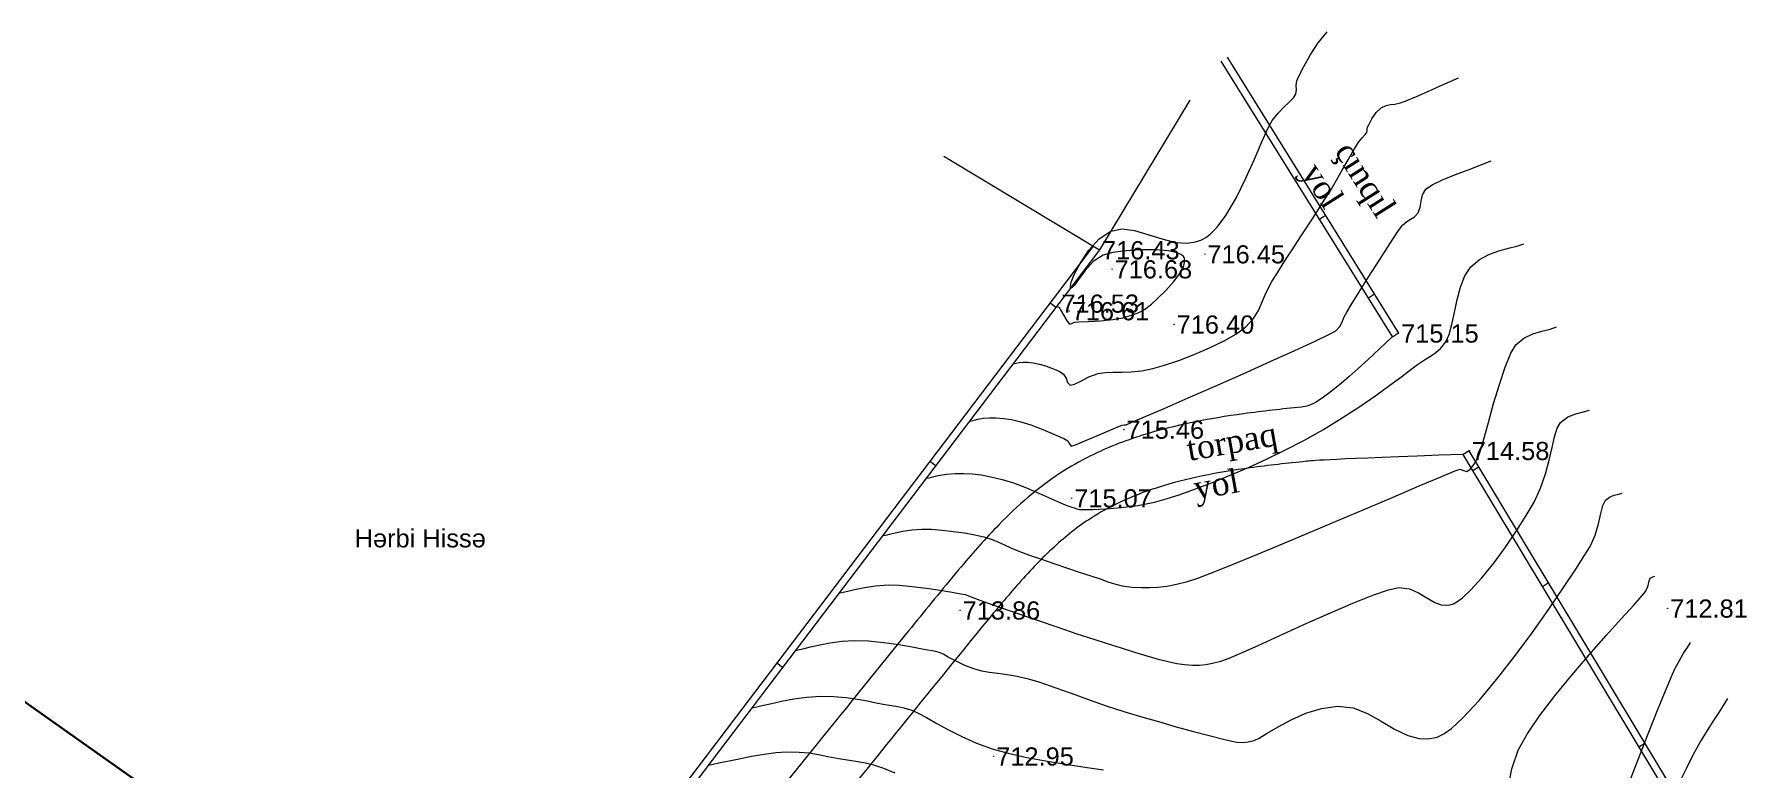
# Model space of a CAD drawing. Header units: feet. Extents: x 3381 to 682707, y 675186 to 4374675.
# Drawn here: x 680578.2 to 680672.4, y 4372665.6 to 4372706 of the extents above; entities that cross this region are included whole.
import ezdxf

# ---------------------------------------------------------------- set-up
doc = ezdxf.new("R2010")
doc.units = ezdxf.units.FT
doc.header["$MEASUREMENT"] = 0
doc.header["$PDMODE"] = 34
doc.header["$PDSIZE"] = 0.01
doc.linetypes.add('ACAD_ISO03W100', pattern=[30, 12, -18])
doc.layers.get('0').update_dxf_attribs({"linetype": 'CONTINUOUS'})
for name, color, linetype in [('0_Point_Height', 2, 'CONTINUOUS'), ('0_Point_Point', 7, 'CONTINUOUS'), ('Yazilar', 7, 'CONTINUOUS')]:
    doc.layers.add(name, color=color, linetype=linetype)
for name, color, linetype, lineweight in [('ANA HORIZONTAL', 24, 'CONTINUOUS', 30), ('HORIZANTAL', 24, 'CONTINUOUS', 13), ('kontur', 5, 'CONTINUOUS', 0)]:
    doc.layers.add(name, color=color, linetype=linetype, lineweight=lineweight)
doc.styles.get("Standard").update_dxf_attribs({"font": 'arial.ttf', "height": 1.5})

msp = doc.modelspace()

# ---------------------------------------------------------------- linework, layer by layer
at = {"color": 1, "lineweight": 30}
msp.add_line((680448.768, 4372760.546), (681004.723, 4372366.794), dxfattribs=at)
at = {"linetype": 'Continuous', "lineweight": 9}
for p, q in [((680643.478, 4372704.559, 716.983), (680652.915, 4372689.36, 715.153)), ((680643.818, 4372704.77, 716.983), (680653.255, 4372689.571, 715.153)), ((680641.771, 4372702.412, 716.976), (680636.793, 4372694.156, 716.431)), ((680628.229, 4372699.32, 716.431), (680636.793, 4372694.156, 716.431)), ((680649.226, 4372696.059), (680648.893, 4372695.838)), ((680636.448, 4372694.364, 716.432), (680634.24, 4372691.46, 716.528)), ((680636.793, 4372694.156, 716.431), (680634.559, 4372691.218, 716.528)), ((680634.24, 4372691.46, 716.528), (680598.031, 4372643.76, 708.969)), ((680634.559, 4372691.218, 716.528), (680598.413, 4372643.6, 708.982)), ((680634.082, 4372691.253, 6.389), (680634.398, 4372691.006, 6.389)), ((680651.922, 4372691.717), (680651.589, 4372691.496)), ((680653.255, 4372689.571, 715.153), (680652.915, 4372689.36, 715.153)), ((680627.462, 4372682.531, -710.059), (680627.778, 4372682.285, -710.059)), ((680657.145, 4372683.104, 697.485), (680656.802, 4372682.898, 697.485)), ((680657.678, 4372682.216), (680657.345, 4372681.994)), ((680661.512, 4372675.835), (680661.179, 4372675.613)), ((680619.038, 4372671.433, -710.059), (680619.353, 4372671.187, -710.059)), ((680666.816, 4372667.007), (680666.482, 4372666.786))]:
    msp.add_line(p, q, dxfattribs=at)
at = {"linetype": 'Continuous', "lineweight": 9, "elevation": 697.485}
for points in [[(680719.627, 4372582.406), (680710.99, 4372592.839), (680702.105, 4372607.247), (680690.294, 4372627.276), (680680.274, 4372644.215), (680669.148, 4372662.35), (680656.802, 4372682.898)], [(680719.906, 4372582.695), (680711.316, 4372593.072), (680702.448, 4372607.453), (680690.639, 4372627.479), (680680.617, 4372644.421), (680669.49, 4372662.557), (680657.145, 4372683.104)]]:
    msp.add_lwpolyline(points, dxfattribs=at)
at = {"linetype": 'Continuous', "lineweight": 9}
for points, knots in [([(680652.9, 4372689.374), (680648.96, 4372685.611), (680648.432, 4372685.56), (680646.843, 4372685.4), (680645.779, 4372685.284), (680642.828, 4372684.877), (680640.95, 4372684.523), (680638.173, 4372683.645), (680637.221, 4372683.274), (680635.731, 4372682.536), (680635.171, 4372682.22), (680634.01, 4372681.465), (680633.422, 4372681.018), (680632.307, 4372680.069), (680631.778, 4372679.565), (680630.535, 4372678.294), (680629.845, 4372677.507), (680628.735, 4372676.189), (680628.301, 4372675.659), (680627.444, 4372674.613), (680627.019, 4372674.092), (680625.753, 4372672.537), (680624.92, 4372671.509), (680622.441, 4372668.441), (680620.814, 4372666.418), (680617.905, 4372662.823), (680616.628, 4372661.252), (680614.593, 4372658.774), (680613.851, 4372657.876), (680612.418, 4372656.155), (680611.729, 4372655.332), (680610.501, 4372653.878), (680609.967, 4372653.249), (680608.598, 4372651.648), (680607.724, 4372650.642), (680606.293, 4372648.701), (680605.706, 4372647.791), (680604.94, 4372646.138), (680604.692, 4372645.434), (680604.458, 4372644.312), (680604.404, 4372643.918), (680604.356, 4372643.124), (680604.361, 4372642.729), (680604.48, 4372641.129), (680604.796, 4372639.956), (680605.508, 4372638.112), (680605.844, 4372637.405), (680606.57, 4372636.069), (680606.961, 4372635.437), (680608.249, 4372633.514), (680609.197, 4372632.321), (680610.661, 4372630.387), (680611.212, 4372629.636), (680612.213, 4372628.105), (680612.66, 4372627.328), (680613.33, 4372625.858), (680613.572, 4372625.171), (680613.917, 4372623.735), (680614.022, 4372622.994), (680614.1, 4372621.396), (680614.053, 4372620.542), (680613.789, 4372618.862), (680613.573, 4372618.032), (680612.777, 4372615.798), (680612.045, 4372614.445), (680610.573, 4372612.298), (680609.919, 4372611.47), (680608.528, 4372609.862), (680607.789, 4372609.079), (680606.287, 4372607.527), (680605.526, 4372606.758), (680604.203, 4372605.373), (680603.639, 4372604.765), (680602.544, 4372603.513), (680602.016, 4372602.874), (680600.476, 4372600.927), (680599.511, 4372599.59), (680597.812, 4372597.126), (680597.064, 4372596.005), (680595.595, 4372593.736), (680594.876, 4372592.59), (680592.775, 4372589.115), (680591.448, 4372586.752), (680589.053, 4372582.063), (680587.973, 4372579.742), (680586.31, 4372575.717), (680585.673, 4372574.034), (680584.515, 4372570.628), (680583.993, 4372568.911), (680582.979, 4372565.283), (680582.497, 4372563.37), (680581.714, 4372560.077), (680581.398, 4372558.7), (680580.785, 4372555.936), (680580.49, 4372554.548), (680580.065, 4372552.375), (680579.92, 4372551.6), (680579.681, 4372550.2), (680579.586, 4372549.581), (680579.346, 4372547.617), (680579.27, 4372546.273), (680579.273, 4372543.257), (680579.394, 4372541.585), (680579.834, 4372538.293), (680580.15, 4372536.674), (680580.79, 4372533.958), (680581.084, 4372532.85), (680581.649, 4372530.852), (680581.915, 4372529.959), (680582.408, 4372528.345), (680582.634, 4372527.615), (680583.129, 4372526.141), (680583.399, 4372525.401), (680583.854, 4372524.31), (680584.011, 4372523.957), (680584.514, 4372522.903), (680584.875, 4372522.242), (680585.556, 4372520.972), (680585.876, 4372520.363), (680586.274, 4372519.461), (680586.395, 4372519.157), (680586.582, 4372518.603), (680586.653, 4372518.356), (680586.776, 4372517.832), (680586.828, 4372517.559), (680586.962, 4372516.722), (680587.024, 4372516.132), (680584.839, 4372511.718)], [0, 0, 0, 0, 1.504182, 1.504182, 4.512547, 4.512547, 9.897023, 9.897023, 12.795834, 12.795834, 14.604059, 14.604059, 16.662244, 16.662244, 18.72043, 18.72043, 21.69221, 21.69221, 23.690537, 23.690537, 25.688865, 25.688865, 29.68552, 29.68552, 37.678831, 37.678831, 43.858623, 43.858623, 47.338723, 47.338723, 50.479181, 50.479181, 52.843093, 52.843093, 56.452422, 56.452422, 59.343353, 59.343353, 61.301717, 61.301717, 62.310714, 62.310714, 63.319712, 63.319712, 66.426739, 66.426739, 68.50177, 68.50177, 70.576802, 70.576802, 75.092259, 75.092259, 77.984383, 77.984383, 80.876507, 80.876507, 83.368148, 83.368148, 85.859789, 85.859789, 88.693846, 88.693846, 91.527902, 91.527902, 96.504404, 96.504404, 99.813748, 99.813748, 103.123092, 103.123092, 106.359907, 106.359907, 108.778682, 108.778682, 111.197456, 111.197456, 116.035005, 116.035005, 120.025858, 120.025858, 124.016711, 124.016711, 131.998417, 131.998417, 139.538843, 139.538843, 144.840516, 144.840516, 150.142189, 150.142189, 155.992549, 155.992549, 160.212599, 160.212599, 164.43265, 164.43265, 166.77754, 166.77754, 168.584028, 168.584028, 172.423705, 172.423705, 177.221179, 177.221179, 182.018653, 182.018653, 185.384546, 185.384546, 188.140377, 188.140377, 190.397291, 190.397291, 192.654204, 192.654204, 193.73589, 193.73589, 195.899262, 195.899262, 198.062634, 198.062634, 199.190084, 199.190084, 200.13488, 200.13488, 201.079676, 201.079676, 202.923933, 202.923933, 202.923933, 202.923933]), ([(680656.803, 4372682.904), (680649.241, 4372682.624), (680648.712, 4372682.573), (680647.134, 4372682.415), (680646.097, 4372682.3), (680643.296, 4372681.912), (680641.588, 4372681.581), (680639.171, 4372680.813), (680638.363, 4372680.494), (680637.114, 4372679.872), (680636.645, 4372679.604), (680635.496, 4372678.846), (680634.825, 4372678.3), (680633.515, 4372677.076), (680632.878, 4372676.4), (680631.614, 4372674.965), (680630.988, 4372674.205), (680628.841, 4372671.584), (680627.362, 4372669.758), (680624.434, 4372666.133), (680622.985, 4372664.332), (680618.598, 4372658.91), (680615.622, 4372655.268), (680611.902, 4372650.895), (680611.418, 4372650.333), (680610.476, 4372649.223), (680610.02, 4372648.673), (680609.033, 4372647.384), (680608.536, 4372646.649), (680607.849, 4372645.33), (680607.622, 4372644.744), (680607.434, 4372643.904), (680607.395, 4372643.644), (680607.359, 4372643.115), (680607.361, 4372642.839), (680607.445, 4372641.729), (680607.675, 4372640.827), (680608.226, 4372639.4), (680608.471, 4372638.872), (680609.009, 4372637.852), (680609.303, 4372637.357), (680610.386, 4372635.677), (680611.279, 4372634.53), (680612.797, 4372632.539), (680613.41, 4372631.724), (680614.58, 4372629.988), (680615.135, 4372629.07), (680615.882, 4372627.516), (680616.128, 4372626.921), (680616.538, 4372625.686), (680616.699, 4372625.055), (680617.056, 4372623.141), (680617.126, 4372621.835), (680616.955, 4372619.434), (680616.754, 4372618.34), (680616.152, 4372616.229), (680615.751, 4372615.21), (680614.797, 4372613.271), (680614.245, 4372612.35), (680612.865, 4372610.335), (680612.001, 4372609.27), (680610.217, 4372607.264), (680609.296, 4372606.319), (680607.63, 4372604.612), (680606.88, 4372603.846), (680605.704, 4372602.571), (680605.259, 4372602.067), (680604.387, 4372601.032), (680603.961, 4372600.503), (680602.706, 4372598.887), (680601.902, 4372597.77), (680600.375, 4372595.561), (680599.648, 4372594.474), (680598.227, 4372592.285), (680597.532, 4372591.18), (680595.503, 4372587.837), (680594.223, 4372585.569), (680591.846, 4372580.953), (680590.749, 4372578.606), (680589.095, 4372574.603), (680588.479, 4372572.969), (680587.356, 4372569.661), (680586.847, 4372567.984), (680585.85, 4372564.402), (680585.37, 4372562.492), (680584.599, 4372559.239), (680584.293, 4372557.899), (680583.701, 4372555.226), (680583.418, 4372553.891), (680583.003, 4372551.765), (680582.854, 4372550.97), (680582.621, 4372549.582), (680582.532, 4372548.984), (680582.395, 4372547.791), (680582.345, 4372547.191), (680582.25, 4372545.382), (680582.259, 4372544.167), (680582.448, 4372541.034), (680582.729, 4372539.125), (680583.519, 4372535.318), (680584.026, 4372533.419), (680584.772, 4372530.878), (680584.966, 4372530.237), (680585.359, 4372528.959), (680585.556, 4372528.33), (680585.951, 4372527.168), (680586.146, 4372526.631), (680586.498, 4372525.757), (680586.646, 4372525.413), (680586.928, 4372524.806), (680587.059, 4372524.54), (680587.339, 4372523.996), (680587.486, 4372523.721), (680587.937, 4372522.88), (680588.252, 4372522.301), (680588.777, 4372521.229), (680588.994, 4372520.749), (680589.314, 4372519.906), (680589.431, 4372519.553), (680589.628, 4372518.834), (680589.706, 4372518.477), (680589.901, 4372517.418), (680589.977, 4372516.73), (680590.056, 4372515.988), (680590.064, 4372515.907), (680591.798, 4372511.595)], [0, 0, 0, 0, 1.519576, 1.519576, 4.558728, 4.558728, 9.930594, 9.930594, 12.837598, 12.837598, 14.698947, 14.698947, 17.596272, 17.596272, 20.493598, 20.493598, 23.430765, 23.430765, 30.540606, 30.540606, 37.650448, 37.650448, 51.870131, 51.870131, 53.943342, 53.943342, 56.016553, 56.016553, 58.839775, 58.839775, 61.186701, 61.186701, 62.257023, 62.257023, 63.327345, 63.327345, 66.426341, 66.426341, 68.26825, 68.26825, 70.110159, 70.110159, 74.62153, 74.62153, 77.595, 77.595, 80.568471, 80.568471, 82.304355, 82.304355, 84.04024, 84.04024, 87.512009, 87.512009, 90.504027, 90.504027, 93.496045, 93.496045, 96.488063, 96.488063, 100.372173, 100.372173, 104.256283, 104.256283, 107.517701, 107.517701, 109.618427, 109.618427, 111.719153, 111.719153, 115.920605, 115.920605, 119.858792, 119.858792, 123.796978, 123.796978, 131.673352, 131.673352, 139.553481, 139.553481, 144.894421, 144.894421, 150.235361, 150.235361, 156.190392, 156.190392, 160.321983, 160.321983, 164.453574, 164.453574, 166.899961, 166.899961, 168.797126, 168.797126, 170.694291, 170.694291, 174.488621, 174.488621, 180.488906, 180.488906, 186.48919, 186.48919, 188.508696, 188.508696, 190.528201, 190.528201, 192.322947, 192.322947, 193.52533, 193.52533, 194.478712, 194.478712, 195.432094, 195.432094, 197.338858, 197.338858, 198.784376, 198.784376, 199.759029, 199.759029, 200.733681, 200.733681, 202.682985, 202.682985, 202.923933, 202.923933, 202.923933, 202.923933])]:
    msp.add_open_spline(points, degree=3, knots=knots, dxfattribs=at)
at = {"layer": '0_Point_Point', "lineweight": 9}
for p in [(680636.793, 4372694.156, 716.431), (680642.592, 4372693.931, 716.448), (680637.486, 4372693.106, 716.68), (680634.559, 4372691.218, 716.528), (680635.125, 4372690.798, 716.608), (680640.901, 4372690.065, 716.396), (680653.255, 4372689.571, 715.153), (680638.142, 4372684.279, 715.458), (680657.145, 4372683.104, 714.578), (680635.266, 4372680.496, 715.073), (680629.123, 4372674.322, 713.864), (680668.063, 4372674.427, 712.806), (680630.973, 4372666.284, 712.954)]:
    msp.add_point(p, dxfattribs=at)
at = {"layer": 'ANA HORIZONTAL', "color": 16, "lineweight": 9}
for points, elevation in [([(680627.239, 4372681.576), (680627.295, 4372681.586), (680627.415, 4372681.612), (680627.615, 4372681.659), (680627.92, 4372681.731), (680628.363, 4372681.81), (680628.874, 4372681.851), (680629.315, 4372681.85), (680629.775, 4372681.826), (680630.271, 4372681.77), (680630.82, 4372681.673), (680631.441, 4372681.527), (680632.064, 4372681.329), (680632.777, 4372681.054), (680633.498, 4372680.748), (680634.146, 4372680.46), (680634.638, 4372680.236), (680634.895, 4372680.123), (680635.098, 4372680.05), (680635.266, 4372679.993), (680635.398, 4372679.951), (680635.542, 4372679.902), (680635.687, 4372679.872), (680635.911, 4372679.868), (680636.417, 4372679.874), (680637.133, 4372679.903), (680637.986, 4372679.97), (680638.904, 4372680.088), (680639.816, 4372680.272), (680640.466, 4372680.452), (680641.227, 4372680.697), (680642.079, 4372681), (680643.003, 4372681.353), (680643.98, 4372681.752), (680644.991, 4372682.189), (680646.015, 4372682.658), (680647.036, 4372683.153), (680648.032, 4372683.668), (680649.113, 4372684.276), (680650.146, 4372684.908), (680651.112, 4372685.541), (680651.992, 4372686.15), (680652.768, 4372686.71), (680653.422, 4372687.196), (680653.935, 4372687.584), (680654.29, 4372687.85), (680654.681, 4372688.115), (680655.009, 4372688.316), (680655.298, 4372688.509), (680655.572, 4372688.752), (680655.853, 4372689.1), (680656.037, 4372689.499), (680656.186, 4372690.057), (680656.323, 4372690.717), (680656.473, 4372691.422), (680656.658, 4372692.113), (680656.901, 4372692.733), (680657.226, 4372693.224), (680657.7, 4372693.629), (680658.227, 4372693.913), (680658.771, 4372694.108), (680659.297, 4372694.247), (680659.768, 4372694.363), (680660.149, 4372694.488)], 715), ([(680665.878, 4372664.636), (680666.431, 4372666.104), (680666.985, 4372667.524), (680667.504, 4372668.813), (680667.948, 4372669.892), (680668.281, 4372670.68), (680668.463, 4372671.095), (680668.704, 4372671.56), (680668.94, 4372671.95), (680669.152, 4372672.275), (680669.322, 4372672.542)], 712.5), ([(680615.264, 4372665.8), (680615.349, 4372665.815), (680615.534, 4372665.849), (680615.846, 4372665.911), (680616.315, 4372666.009), (680616.962, 4372666.144), (680617.645, 4372666.279), (680618.331, 4372666.397), (680618.985, 4372666.484), (680619.574, 4372666.524), (680620.254, 4372666.515), (680620.815, 4372666.463), (680621.322, 4372666.379), (680621.843, 4372666.275), (680622.444, 4372666.162), (680623.024, 4372666.068), (680623.487, 4372665.995), (680623.907, 4372665.915), (680624.358, 4372665.801), (680624.913, 4372665.624), (680625.521, 4372665.363)], 712.5)]:
    msp.add_lwpolyline(points, dxfattribs=dict(at, elevation=elevation))
at = {"layer": 'HORIZANTAL', "color": 16, "linetype": 'Continuous', "lineweight": 9}
for points, elevation in [([(680634.424, 4372691.041), (680634.428, 4372691.042), (680634.443, 4372691.045), (680634.454, 4372691.047), (680634.508, 4372691.033), (680634.572, 4372691.012), (680634.654, 4372690.864), (680634.827, 4372690.549), (680635.013, 4372690.23), (680635.134, 4372690.073), (680635.261, 4372690.109), (680635.408, 4372690.186), (680635.656, 4372690.202), (680636.179, 4372690.224), (680636.844, 4372690.261), (680637.517, 4372690.325), (680638.067, 4372690.425), (680638.545, 4372690.559), (680638.92, 4372690.695), (680639.264, 4372690.884), (680639.65, 4372691.179), (680640.004, 4372691.496), (680640.439, 4372691.926), (680640.878, 4372692.418), (680641.244, 4372692.92), (680641.432, 4372693.294), (680641.486, 4372693.541), (680641.472, 4372693.683), (680641.447, 4372693.746), (680641.414, 4372693.796), (680641.308, 4372693.886), (680641.061, 4372693.997), (680640.597, 4372694.102), (680639.864, 4372694.168), (680639.047, 4372694.17), (680638.235, 4372694.115), (680637.517, 4372694.011), (680636.985, 4372693.865), (680636.448, 4372693.516), (680635.994, 4372693.024), (680635.63, 4372692.526), (680635.409, 4372692.216), (680635.286, 4372692.082), (680635.227, 4372692.057), (680635.203, 4372692.066), (680635.19, 4372692.088), (680635.187, 4372692.173), (680635.238, 4372692.389), (680635.403, 4372692.806), (680635.744, 4372693.455), (680636.212, 4372694.144), (680636.78, 4372694.763), (680637.423, 4372695.201), (680638.038, 4372695.327), (680638.721, 4372695.233), (680639.454, 4372695.014), (680640.218, 4372694.763), (680640.994, 4372694.575), (680641.612, 4372694.534), (680642.067, 4372694.598), (680642.364, 4372694.697), (680642.511, 4372694.766), (680642.638, 4372694.84), (680642.891, 4372695.03), (680643.264, 4372695.411), (680643.748, 4372696.062), (680644.323, 4372697.038), (680644.853, 4372698.102), (680645.327, 4372699.158), (680645.733, 4372700.107), (680646.061, 4372700.851), (680646.299, 4372701.294), (680646.616, 4372701.681), (680646.939, 4372702.016), (680647.233, 4372702.302), (680647.464, 4372702.539), (680647.597, 4372702.732), (680647.641, 4372702.984), (680647.616, 4372703.209), (680647.649, 4372703.47), (680647.775, 4372703.757), (680648.031, 4372704.261), (680648.392, 4372704.89), (680648.833, 4372705.557), (680649.329, 4372706.17)], 716.5), ([(680632.029, 4372687.886), (680632.055, 4372687.891), (680632.112, 4372687.904), (680632.21, 4372687.927), (680632.364, 4372687.959), (680632.594, 4372687.981), (680632.851, 4372687.977), (680633.138, 4372687.944), (680633.481, 4372687.869), (680633.818, 4372687.77), (680634.206, 4372687.634), (680634.564, 4372687.48), (680634.815, 4372687.327), (680634.96, 4372687.099), (680635.035, 4372686.866), (680635.18, 4372686.718), (680635.417, 4372686.76), (680635.769, 4372686.941), (680636.212, 4372687.169), (680636.72, 4372687.352), (680637.1, 4372687.409), (680637.532, 4372687.425), (680638.013, 4372687.427), (680638.541, 4372687.442), (680639.116, 4372687.498), (680639.736, 4372687.622), (680640.375, 4372687.811), (680641.149, 4372688.078), (680641.996, 4372688.404), (680642.852, 4372688.769), (680643.652, 4372689.154), (680644.335, 4372689.54), (680644.836, 4372689.908), (680645.271, 4372690.379), (680645.544, 4372690.831), (680645.745, 4372691.299), (680645.961, 4372691.818), (680646.28, 4372692.423), (680646.58, 4372692.904), (680646.96, 4372693.498), (680647.395, 4372694.168), (680647.858, 4372694.879), (680648.324, 4372695.594), (680648.767, 4372696.277), (680649.161, 4372696.892), (680649.48, 4372697.403), (680649.837, 4372698), (680650.172, 4372698.582), (680650.474, 4372699.116), (680650.731, 4372699.572), (680650.929, 4372699.917), (680651.056, 4372700.119), (680651.245, 4372700.34), (680651.417, 4372700.511), (680651.51, 4372700.622), (680651.521, 4372700.75), (680651.528, 4372700.88), (680651.609, 4372701.052), (680651.785, 4372701.369), (680652.026, 4372701.719), (680652.301, 4372701.99), (680652.56, 4372702.118), (680652.799, 4372702.161), (680653.054, 4372702.185), (680653.36, 4372702.256), (680653.706, 4372702.391), (680654.232, 4372702.614), (680654.858, 4372702.888), (680655.505, 4372703.174), (680656.093, 4372703.435), (680656.542, 4372703.632)], 716), ([(680629.634, 4372684.731), (680629.672, 4372684.738), (680629.752, 4372684.755), (680629.887, 4372684.787), (680630.092, 4372684.835), (680630.39, 4372684.889), (680630.734, 4372684.916), (680631.106, 4372684.913), (680631.503, 4372684.883), (680631.947, 4372684.815), (680632.461, 4372684.698), (680633.006, 4372684.523), (680633.666, 4372684.268), (680634.313, 4372683.997), (680634.82, 4372683.768), (680635.058, 4372683.643), (680635.142, 4372683.482), (680635.226, 4372683.362), (680635.465, 4372683.434), (680635.984, 4372683.642), (680636.641, 4372683.92), (680637.296, 4372684.202), (680637.806, 4372684.423), (680638.031, 4372684.517), (680638.148, 4372684.527), (680638.265, 4372684.538), (680638.541, 4372684.655), (680639.266, 4372684.968), (680640.342, 4372685.436), (680641.67, 4372686.015), (680643.153, 4372686.666), (680644.693, 4372687.345), (680646.191, 4372688.011), (680647.549, 4372688.622), (680648.67, 4372689.137), (680649.455, 4372689.513), (680649.806, 4372689.709), (680650.017, 4372689.949), (680650.138, 4372690.181), (680650.242, 4372690.436), (680650.397, 4372690.739), (680650.637, 4372691.128), (680651.071, 4372691.823), (680651.621, 4372692.7), (680652.213, 4372693.634), (680652.77, 4372694.499), (680653.215, 4372695.171), (680653.471, 4372695.524), (680653.702, 4372695.727), (680653.917, 4372695.855), (680654.123, 4372695.988), (680654.323, 4372696.205), (680654.449, 4372696.511), (680654.498, 4372696.845), (680654.567, 4372697.185), (680654.756, 4372697.508), (680655.098, 4372697.742), (680655.677, 4372698.016), (680656.393, 4372698.309), (680657.144, 4372698.596), (680657.829, 4372698.854), (680658.345, 4372699.06)], 715.5), ([(680624.844, 4372678.421), (680624.903, 4372678.431), (680625.028, 4372678.457), (680625.233, 4372678.505), (680625.538, 4372678.578), (680625.971, 4372678.672), (680626.463, 4372678.747), (680627.014, 4372678.785), (680627.54, 4372678.776), (680628.129, 4372678.734), (680628.746, 4372678.665), (680629.357, 4372678.575), (680629.926, 4372678.47), (680630.42, 4372678.356), (680630.88, 4372678.216), (680631.235, 4372678.072), (680631.555, 4372677.92), (680631.905, 4372677.754), (680632.354, 4372677.57), (680632.879, 4372677.379), (680633.542, 4372677.144), (680634.281, 4372676.888), (680635.031, 4372676.633), (680635.727, 4372676.403), (680636.306, 4372676.219), (680636.827, 4372676.045), (680637.242, 4372675.894), (680637.623, 4372675.767), (680638.044, 4372675.668), (680638.577, 4372675.6), (680639.069, 4372675.569), (680639.536, 4372675.566), (680640.002, 4372675.593), (680640.493, 4372675.655), (680641.031, 4372675.755), (680641.643, 4372675.897), (680642.21, 4372676.087), (680643.196, 4372676.468), (680644.513, 4372677.001), (680646.071, 4372677.645), (680647.783, 4372678.362), (680649.559, 4372679.112), (680651.312, 4372679.855), (680652.952, 4372680.551), (680654.391, 4372681.162), (680655.542, 4372681.649), (680656.314, 4372681.97), (680656.62, 4372682.087), (680656.828, 4372682.011), (680657.016, 4372681.963), (680657.194, 4372682.097), (680657.409, 4372682.369), (680657.625, 4372682.722), (680657.745, 4372683.066), (680657.94, 4372683.748), (680658.192, 4372684.66), (680658.484, 4372685.696), (680658.798, 4372686.749), (680659.117, 4372687.712), (680659.422, 4372688.478), (680659.696, 4372688.941), (680660.141, 4372689.303), (680660.637, 4372689.539), (680661.136, 4372689.691), (680661.59, 4372689.802), (680661.952, 4372689.917)], 714.5), ([(680622.449, 4372675.266), (680622.523, 4372675.279), (680622.678, 4372675.311), (680622.933, 4372675.37), (680623.314, 4372675.462), (680623.854, 4372675.578), (680624.468, 4372675.673), (680625.154, 4372675.72), (680625.758, 4372675.701), (680626.489, 4372675.633), (680627.271, 4372675.535), (680628.028, 4372675.424), (680628.686, 4372675.317), (680629.168, 4372675.231), (680629.4, 4372675.185), (680629.55, 4372675.134), (680629.666, 4372675.08), (680629.814, 4372675.017), (680630.055, 4372674.931), (680630.607, 4372674.735), (680631.399, 4372674.457), (680632.36, 4372674.122), (680633.42, 4372673.755), (680634.506, 4372673.382), (680635.547, 4372673.029), (680636.474, 4372672.722), (680637.214, 4372672.486), (680637.993, 4372672.245), (680638.722, 4372672.019), (680639.397, 4372671.813), (680640.014, 4372671.634), (680640.568, 4372671.49), (680641.054, 4372671.385), (680641.467, 4372671.328), (680641.93, 4372671.299), (680642.304, 4372671.302), (680642.647, 4372671.34), (680643.017, 4372671.412), (680643.471, 4372671.522), (680643.919, 4372671.685), (680644.695, 4372672.019), (680645.721, 4372672.479), (680646.917, 4372673.021), (680648.205, 4372673.603), (680649.506, 4372674.18), (680650.74, 4372674.708), (680651.83, 4372675.145), (680652.695, 4372675.446), (680653.258, 4372675.567), (680653.846, 4372675.496), (680654.35, 4372675.282), (680654.803, 4372675.007), (680655.239, 4372674.754), (680655.598, 4372674.625), (680655.884, 4372674.597), (680656.088, 4372674.623), (680656.194, 4372674.65), (680656.278, 4372674.681), (680656.459, 4372674.776), (680656.764, 4372674.997), (680657.219, 4372675.418), (680657.841, 4372676.107), (680658.493, 4372676.921), (680659.138, 4372677.802), (680659.745, 4372678.693), (680660.279, 4372679.537), (680660.706, 4372680.274), (680661.066, 4372681.048), (680661.334, 4372681.828), (680661.536, 4372682.58), (680661.696, 4372683.273), (680661.837, 4372683.872), (680661.986, 4372684.344), (680662.165, 4372684.657), (680662.564, 4372684.961), (680663.006, 4372685.138), (680663.425, 4372685.246), (680663.756, 4372685.345)], 714), ([(680620.054, 4372672.11), (680620.127, 4372672.123), (680620.281, 4372672.154), (680620.529, 4372672.211), (680620.893, 4372672.299), (680621.403, 4372672.417), (680621.972, 4372672.527), (680622.603, 4372672.612), (680623.294, 4372672.655), (680624.074, 4372672.631), (680624.919, 4372672.547), (680625.748, 4372672.43), (680626.481, 4372672.306), (680627.038, 4372672.202), (680627.34, 4372672.145), (680627.58, 4372672.106), (680627.769, 4372672.07), (680627.999, 4372672.001), (680628.218, 4372671.898), (680628.527, 4372671.726), (680628.914, 4372671.516), (680629.364, 4372671.299), (680629.863, 4372671.107), (680630.295, 4372670.991), (680630.736, 4372670.913), (680631.201, 4372670.851), (680631.703, 4372670.783), (680632.256, 4372670.689), (680632.874, 4372670.548), (680633.455, 4372670.378), (680634.077, 4372670.168), (680634.75, 4372669.925), (680635.482, 4372669.655), (680636.282, 4372669.365), (680637.159, 4372669.062), (680638.122, 4372668.754), (680639.049, 4372668.475), (680640.031, 4372668.189), (680641.02, 4372667.908), (680641.968, 4372667.647), (680642.824, 4372667.418), (680643.54, 4372667.234), (680644.068, 4372667.109), (680644.357, 4372667.055), (680644.694, 4372667.041), (680644.967, 4372667.07), (680645.298, 4372667.146), (680645.571, 4372667.278), (680646.023, 4372667.551), (680646.624, 4372667.907), (680647.342, 4372668.292), (680648.148, 4372668.647), (680649.009, 4372668.918), (680649.896, 4372669.047), (680650.747, 4372668.949), (680651.537, 4372668.641), (680652.289, 4372668.22), (680653.025, 4372667.782), (680653.769, 4372667.424), (680654.386, 4372667.261), (680654.868, 4372667.243), (680655.201, 4372667.292), (680655.372, 4372667.337), (680655.486, 4372667.379), (680655.734, 4372667.508), (680656.156, 4372667.811), (680656.795, 4372668.392), (680657.688, 4372669.35), (680658.648, 4372670.5), (680659.634, 4372671.769), (680660.604, 4372673.084), (680661.518, 4372674.373), (680662.334, 4372675.564), (680663.012, 4372676.585), (680663.509, 4372677.363), (680663.787, 4372677.825), (680664.064, 4372678.457), (680664.248, 4372679.081), (680664.379, 4372679.643), (680664.494, 4372680.091), (680664.635, 4372680.373), (680664.867, 4372680.55), (680665.124, 4372680.653), (680665.367, 4372680.715), (680665.559, 4372680.773)], 713.5), ([(680659.286, 4372664.552), (680659.482, 4372665.597), (680659.836, 4372666.613), (680660.32, 4372667.49), (680661.012, 4372668.507), (680661.854, 4372669.612), (680662.784, 4372670.752), (680663.742, 4372671.874), (680664.67, 4372672.926), (680665.506, 4372673.855), (680666.191, 4372674.608), (680666.665, 4372675.133), (680666.867, 4372675.377), (680666.984, 4372675.674), (680667.049, 4372675.937), (680667.104, 4372676.089), (680667.24, 4372676.164), (680667.363, 4372676.201)], 713), ([(680617.659, 4372668.955), (680617.745, 4372668.97), (680617.927, 4372669.006), (680618.226, 4372669.072), (680618.67, 4372669.175), (680619.286, 4372669.313), (680619.961, 4372669.442), (680620.681, 4372669.541), (680621.434, 4372669.589), (680622.173, 4372669.576), (680622.855, 4372669.517), (680623.475, 4372669.428), (680624.025, 4372669.327), (680624.499, 4372669.23), (680624.892, 4372669.153), (680625.338, 4372669.082), (680625.686, 4372669.024), (680626.028, 4372668.946), (680626.456, 4372668.813), (680626.803, 4372668.658), (680627.266, 4372668.409), (680627.831, 4372668.092), (680628.487, 4372667.735), (680629.221, 4372667.364), (680630.023, 4372667.007), (680630.879, 4372666.69), (680631.757, 4372666.446), (680632.798, 4372666.217), (680633.924, 4372666.008), (680635.053, 4372665.82), (680636.108, 4372665.659), (680637.008, 4372665.527)], 713)]:
    msp.add_lwpolyline(points, dxfattribs=dict(at, elevation=elevation))
at = {"layer": 'HORIZANTAL', "color": 32, "linetype": 'Continuous', "lineweight": 9, "elevation": 712}
msp.add_lwpolyline([(680668.792, 4372664.979), (680669.118, 4372665.65), (680669.472, 4372666.36), (680669.834, 4372667.012), (680670.191, 4372667.608), (680670.535, 4372668.149), (680670.854, 4372668.638), (680671.139, 4372669.075), (680671.38, 4372669.462)], dxfattribs=at)

# ---------------------------------------------------------------- texts
at = {"layer": '0_Point_Height', "color": 0, "lineweight": 9}
for s, p in [('716.43', (680636.928, 4372693.642, 716.431)), ('716.45', (680642.727, 4372693.417, 716.448)), ('716.68', (680637.621, 4372692.592, 716.68)), ('716.53', (680634.694, 4372690.704, 716.528)), ('716.61', (680635.26, 4372690.284, 716.608)), ('716.40', (680641.036, 4372689.551, 716.396)), ('715.15', (680653.39, 4372689.057, 715.153)), ('715.46', (680638.277, 4372683.765, 715.458)), ('714.58', (680657.28, 4372682.59, 714.578)), ('715.07', (680635.401, 4372679.982, 715.073)), ('713.86', (680629.258, 4372673.808, 713.864)), ('712.81', (680668.198, 4372673.913, 712.806)), ('712.95', (680631.108, 4372665.77, 712.954))]:
    msp.add_text(s, height=1, dxfattribs=at).set_placement(p)
at = {"layer": 'kontur', "color": 0, "linetype": 'ACAD_ISO03W100', "lineweight": 9, "ltscale": 0.35, "insert": (680595.798, 4372678.781), "char_height": 1, "attachment_point": 1}
msp.add_mtext_dynamic_manual_height_columns('{\\fArial|b0|i0|c204|p34;H\\fArial|b0|i0|c238|p34;ərbi Hissə}', width=10.61016, gutter_width=12.5, heights=[0], dxfattribs=at)
at = {"layer": 'Yazilar', "lineweight": 9, "char_height": 1.3, "width": 0.10588, "attachment_point": 1}
for s, insert, rotation in [('{\\fTimes New Roman|b0|i0|c238|p18;çınqıl yol}', (680650.783, 4372700.284), 302.4345), ('{\\fTimes New Roman|b0|i0|c0|p18;torpaq\\fTimes New Roman|b0|i0|c238|p18; yol}', (680641.489, 4372683.814), 10.07241)]:
    msp.add_mtext(s, dxfattribs=dict(at, insert=insert, rotation=rotation))

doc.saveas('drawing.dxf')
